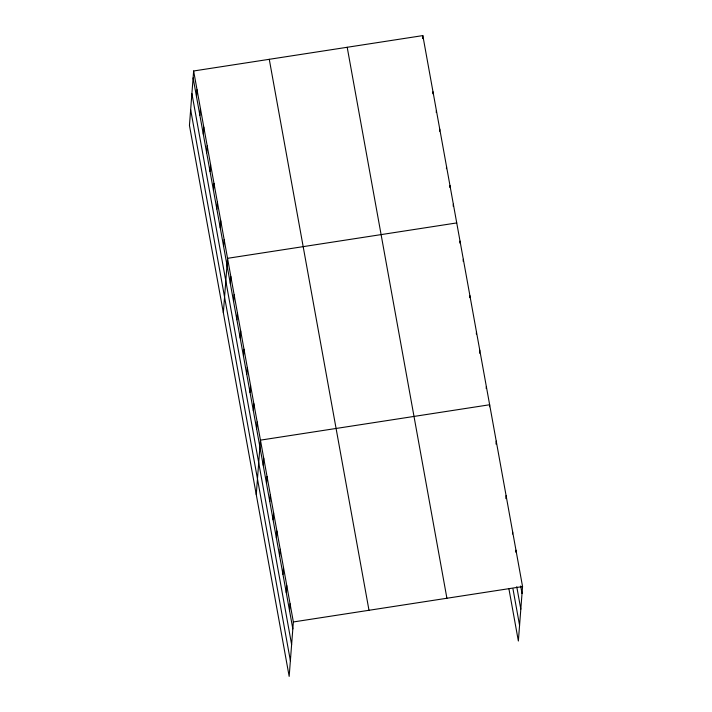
<?xml version="1.0" encoding="UTF-8"?>
<svg xmlns="http://www.w3.org/2000/svg" width="712" height="712" viewBox="0 0 712 712"><rect width="100%" height="100%" fill="white"/><g stroke="black" fill="none" stroke-linecap="round" stroke-linejoin="round"><path stroke-width="1.07" d="M193.637 70.986L189.445 125.428L289.17 676.4L293.362 621.959L193.637 70.986L422.83 35.6L522.555 586.572L518.363 641.014L508.875 588.601M196.494 96.627L197.028 89.721M199.885 115.362L200.419 108.455M203.276 134.096L203.81 127.19M206.667 152.831L207.201 145.924M210.058 171.565L210.592 164.65M213.449 190.291L213.983 183.385M216.84 209.025L217.374 202.119M220.231 227.76L220.765 220.853M223.621 246.494L224.155 239.588M223.354 312.755L227.546 258.322L456.739 222.927M230.305 283.412L230.83 276.505M233.589 301.594L234.123 294.688M236.882 319.777L237.416 312.862M240.175 337.96L240.709 331.044M243.468 356.142L243.993 349.227M246.752 374.316L247.287 367.41M250.046 392.499L250.58 385.593M253.338 410.682L253.873 403.775M256.632 428.864L257.157 421.958M256.258 494.582L260.45 440.141L489.642 404.754L489.491 406.73M263.209 465.23L263.743 458.323M266.502 483.412L267.036 476.506M269.795 501.595L270.32 494.689M273.079 519.778L273.613 512.871M276.372 537.961L276.906 531.054M279.665 556.143L280.199 549.237M282.958 574.326L283.483 567.419M286.242 592.509L286.776 585.602M289.535 610.691L290.069 603.776M422.599 38.564L422.83 35.6M432.852 93.77L433.003 91.803M436.242 112.505L436.394 110.529M439.633 131.239L439.785 129.264M446.415 168.708L446.566 166.733M449.806 187.443L449.957 185.467M453.197 206.168L453.348 204.202M459.872 243.086L460.023 241.11M463.165 261.268L463.316 259.293M469.751 297.634L469.902 295.658M476.328 333.999L476.479 332.023M479.541 353.17L479.772 350.206M486.198 388.547L486.349 386.572M495.997 444.074L496.228 441.12M505.867 498.623L506.099 495.659M512.524 534L512.676 532.024M515.817 552.183L515.969 550.207M293.362 621.959L522.555 586.572M520.668 585.994L522.021 593.479M516.752 586.706L520.81 609.169M512.987 588.966L519.573 625.323M347.198 47.277L446.913 598.249M269.269 59.31L368.994 610.282M193.103 77.893L292.828 628.874M191.902 93.584L291.617 644.556M190.656 109.737L290.38 660.718"/></g></svg>
